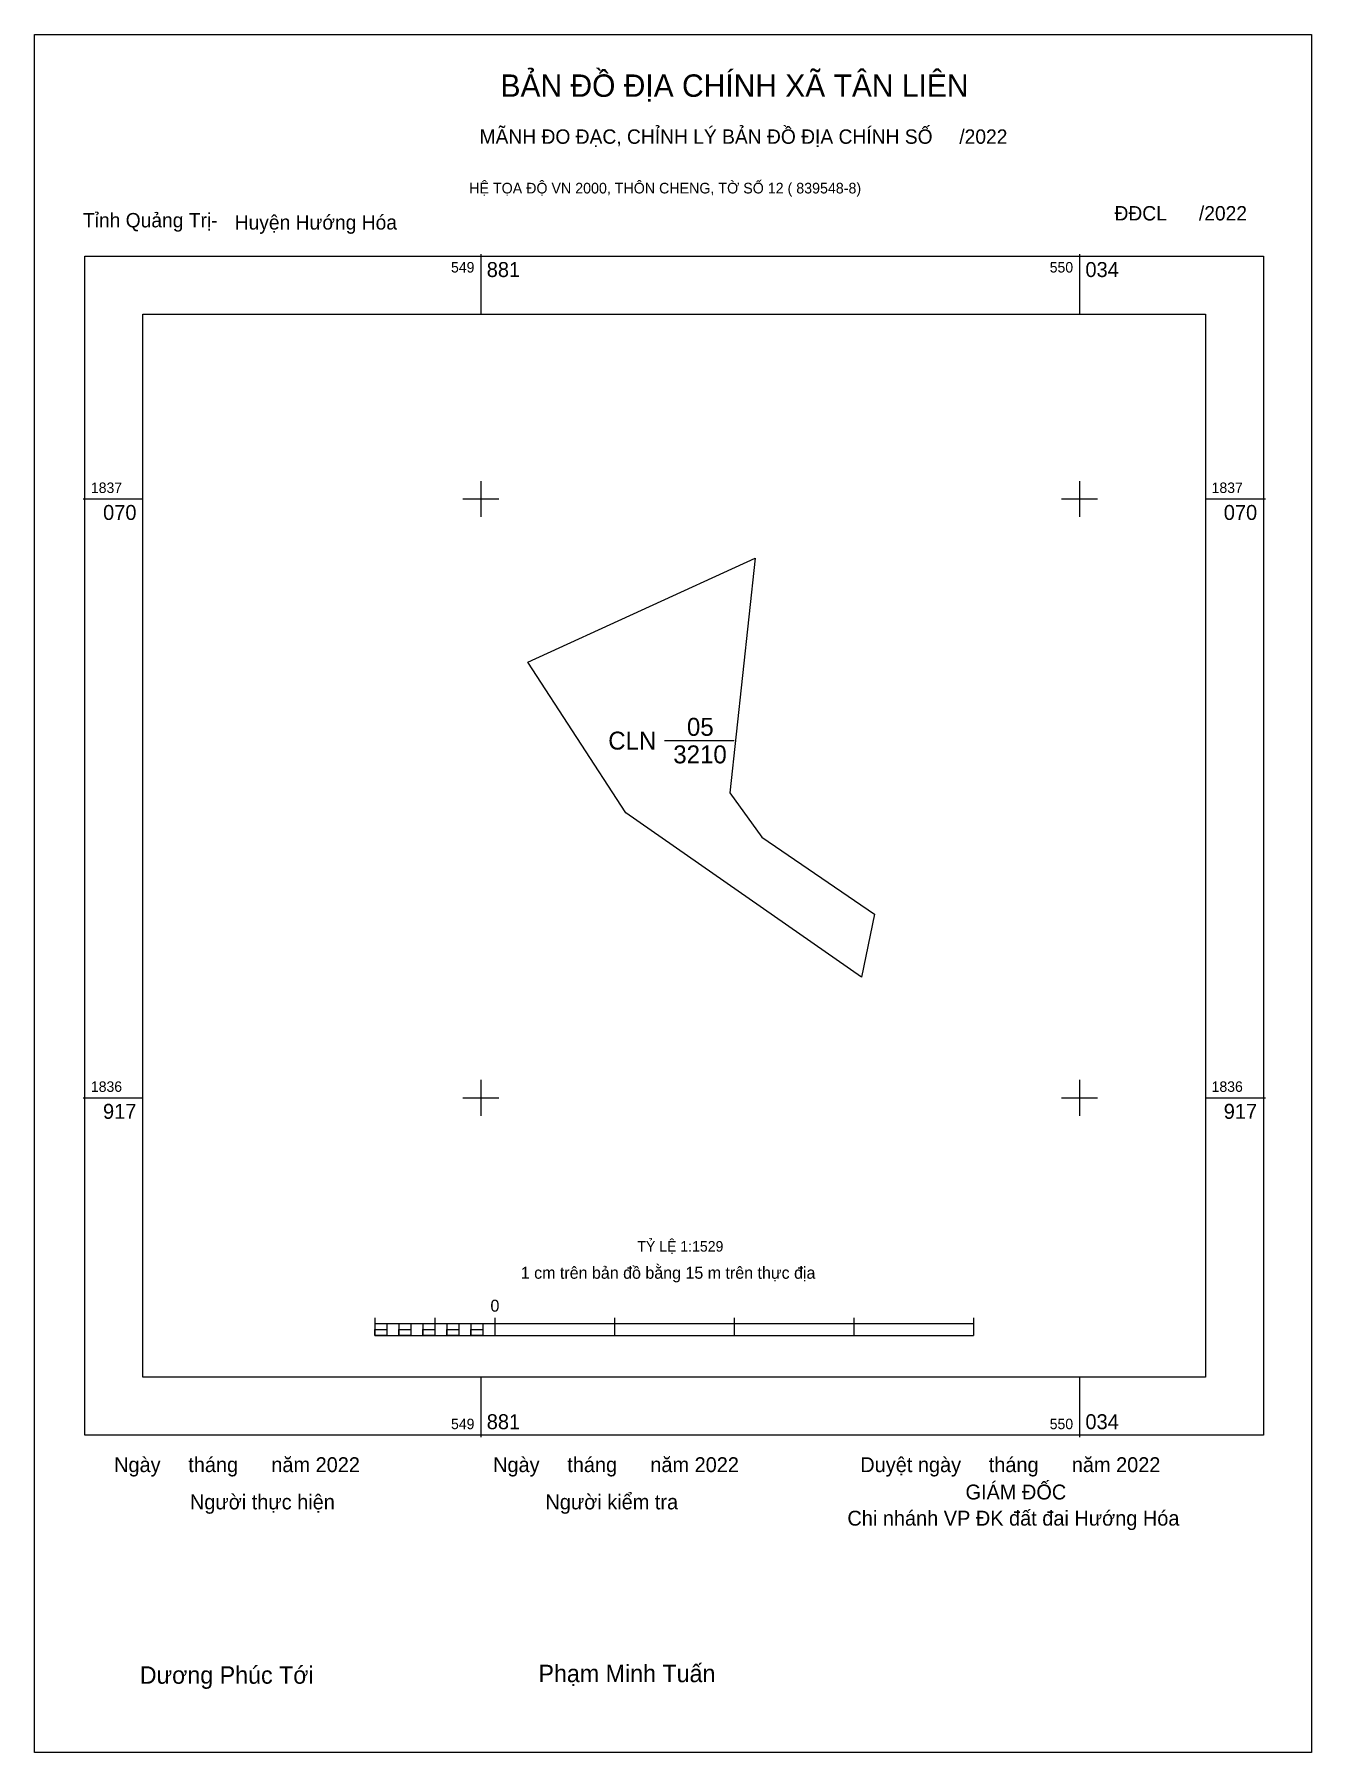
# Model space of a CAD drawing. Extents: x 549768 to 550094, y 1836751 to 1837190.
import ezdxf

# ---------------------------------------------------------------- set-up
doc = ezdxf.new("R2010")
doc.units = 0
for name, color, linetype in [('Level 10', 7, 'Continuous'), ('Level 13', 7, 'Continuous'), ('Level 15', 7, 'Continuous'), ('Level 6', 7, 'Continuous'), ('Level 62', 7, 'Continuous'), ('Level 63', 7, 'Continuous'), ('Level 9', 7, 'Continuous')]:
    doc.layers.add(name, color=color, linetype=linetype)

msp = doc.modelspace()

# ---------------------------------------------------------------- linework, layer by layer
at = {"layer": 'Level 10'}
msp.add_line((549928.95, 1837009.26), (549946.79, 1837009.26), dxfattribs=at)
msp.add_lwpolyline([(549952.11, 1837055.89), (549945.62, 1836995.95), (549953.87, 1836984.6), (549982.65, 1836964.89), (549979.32, 1836948.79), (549919.08, 1836990.81), (549894.04, 1837029.34)], close=True, dxfattribs=at)
at = {"layer": 'Level 15'}
msp.add_lwpolyline([(549767.91, 1837189.7), (550094.35, 1837189.7), (550094.35, 1836750.72), (549767.91, 1836750.72)], close=True, dxfattribs=at)
at = {"layer": 'Level 62'}
msp.add_lwpolyline([(549795.66, 1837118.23), (550067.26, 1837118.23), (550067.26, 1836846.64), (549795.66, 1836846.64)], close=True, dxfattribs=at)
at = {"layer": 'Level 63'}
for p, q in [((549882, 1837133.53), (549882, 1837118.23)), ((550035, 1837133.53), (550035, 1837118.23)), ((549882, 1837075.59), (549882, 1837066.41)), ((550035, 1837075.59), (550035, 1837066.41)), ((549780.36, 1837071), (549795.66, 1837071)), ((549877.41, 1837071), (549886.59, 1837071)), ((550030.41, 1837071), (550039.59, 1837071)), ((550067.26, 1837071), (550082.56, 1837071)), ((549882, 1836922.59), (549882, 1836913.41)), ((550035, 1836922.59), (550035, 1836913.41)), ((549780.36, 1836918), (549795.66, 1836918)), ((549877.41, 1836918), (549886.59, 1836918)), ((550030.41, 1836918), (550039.59, 1836918)), ((550067.26, 1836918), (550082.56, 1836918)), ((549854.96, 1836861.84), (549854.96, 1836857.25)), ((549854.96, 1836860.31), (550007.96, 1836860.31)), ((549858.02, 1836860.31), (549858.02, 1836857.25)), ((549861.08, 1836860.31), (549861.08, 1836857.25)), ((549864.14, 1836860.31), (549864.14, 1836857.25)), ((549867.2, 1836860.31), (549867.2, 1836857.25)), ((549870.26, 1836861.84), (549870.26, 1836857.25)), ((549870.26, 1836860.31), (549870.26, 1836857.25)), ((549873.32, 1836860.31), (549873.32, 1836857.25)), ((549876.38, 1836860.31), (549876.38, 1836857.25)), ((549879.44, 1836860.31), (549879.44, 1836857.25)), ((549882.5, 1836860.31), (549882.5, 1836857.25)), ((549885.56, 1836861.84), (549885.56, 1836857.25)), ((549885.56, 1836860.31), (549885.56, 1836857.25)), ((549916.16, 1836861.84), (549916.16, 1836857.25)), ((549946.76, 1836861.84), (549946.76, 1836857.25)), ((549977.36, 1836861.84), (549977.36, 1836857.25)), ((550007.96, 1836861.84), (550007.96, 1836857.25)), ((549854.96, 1836857.25), (550007.96, 1836857.25)), ((549882, 1836846.64), (549882, 1836831.34)), ((550035, 1836846.64), (550035, 1836831.34))]:
    msp.add_line(p, q, dxfattribs=at)
for points in [[(549780.84, 1837133.05), (550082.08, 1837133.05), (550082.08, 1836831.82), (549780.84, 1836831.82)], [(549854.96, 1836858.78), (549858.02, 1836858.78), (549858.02, 1836857.25), (549854.96, 1836857.25)], [(549854.96, 1836858.78), (549858.02, 1836858.78), (549858.02, 1836857.25), (549854.96, 1836857.25)], [(549861.08, 1836858.78), (549864.14, 1836858.78), (549864.14, 1836857.25), (549861.08, 1836857.25)], [(549867.2, 1836858.78), (549870.26, 1836858.78), (549870.26, 1836857.25), (549867.2, 1836857.25)], [(549873.32, 1836858.78), (549876.38, 1836858.78), (549876.38, 1836857.25), (549873.32, 1836857.25)], [(549879.44, 1836858.78), (549882.5, 1836858.78), (549882.5, 1836857.25), (549879.44, 1836857.25)]]:
    msp.add_lwpolyline(points, close=True, dxfattribs=at)

# ---------------------------------------------------------------- texts
at = {"layer": 'Level 13'}
for s, p in [('05', (549934.7, 1837010.49)), ('CLN', (549914.58, 1837006.97)), ('3210', (549931.21, 1837003.45))]:
    msp.add_text(s, height=4.59, dxfattribs=at).set_placement(p)
at = {"layer": 'Level 6'}
msp.add_text('TỶ LỆ 1:1529', height=2.6896, dxfattribs=at).set_placement((549922.01, 1836878.71))
at = {"layer": 'Level 63'}
for s, height, p in [('BẢN ĐỒ ĐỊA CHÍNH XÃ TÂN LIÊN', 5.7278, (549887.05, 1837173.74)), ('MÃNH ĐO ĐẠC, CHỈNH LÝ BẢN ĐỒ ĐỊA CHÍNH SỐ     /2022', 3.6753, (549881.69, 1837161.74)), ('HỆ TỌA ĐỘ VN 2000, THÔN CHENG, TỜ SỐ 12 ( 839548-8)', 2.7207, (549879.05, 1837149.05)), ('549', 2.677, (549874.4, 1837128.85)), ('881', 3.825, (549883.53, 1837127.7)), ('550', 2.677, (550027.41, 1837128.85)), ('034', 3.825, (550036.53, 1837127.7)), ('1837', 2.677, (549782.37, 1837072.53)), ('1837', 2.677, (550068.79, 1837072.53)), ('070', 3.825, (549785.48, 1837065.64)), ('070', 3.825, (550071.89, 1837065.64)), ('1836', 2.677, (549782.37, 1836919.53)), ('1836', 2.677, (550068.79, 1836919.53)), ('917', 3.825, (549785.46, 1836912.64)), ('917', 3.825, (550071.88, 1836912.64)), ('1 cm trên bản đồ bằng 15 m trên thực địa', 3.06, (549892.23, 1836871.78)), ('0', 3.06, (549884.48, 1836863.37)), ('549', 2.677, (549874.4, 1836833.35)), ('881', 3.825, (549883.53, 1836833.35)), ('550', 2.677, (550027.41, 1836833.35)), ('034', 3.825, (550036.53, 1836833.35)), ('Ngày     tháng      năm 2022', 3.8071, (549788.29, 1836822.38)), ('Ngày     tháng      năm 2022', 3.8071, (549885.15, 1836822.38)), ('Duyệt ngày     tháng      năm 2022', 3.8071, (549979, 1836822.38)), ('Người thực hiện', 3.8071, (549807.67, 1836812.86)), ('Người kiểm tra', 3.8071, (549898.53, 1836812.86)), ('GIÁM ĐỐC', 3.807, (550005.89, 1836815.39)), ('Chi nhánh VP ĐK đất đai Hướng Hóa', 3.8071, (549975.7, 1836808.71)), ('Dương Phúc Tới', 4.4406, (549794.86, 1836768.32)), ('Phạm Minh Tuấn', 4.4406, (549896.75, 1836768.72))]:
    msp.add_text(s, height=height, dxfattribs=at).set_placement(p)
at = {"layer": 'Level 9'}
for s, p in [('ĐĐCL      /2022', (550043.96, 1837142.15)), ('Tỉnh Quảng Trị-', (549780.33, 1837140.38)), ('Huyện Hướng Hóa', (549819.11, 1837139.83))]:
    msp.add_text(s, height=3.6753, dxfattribs=at).set_placement(p)

doc.saveas('drawing.dxf')
